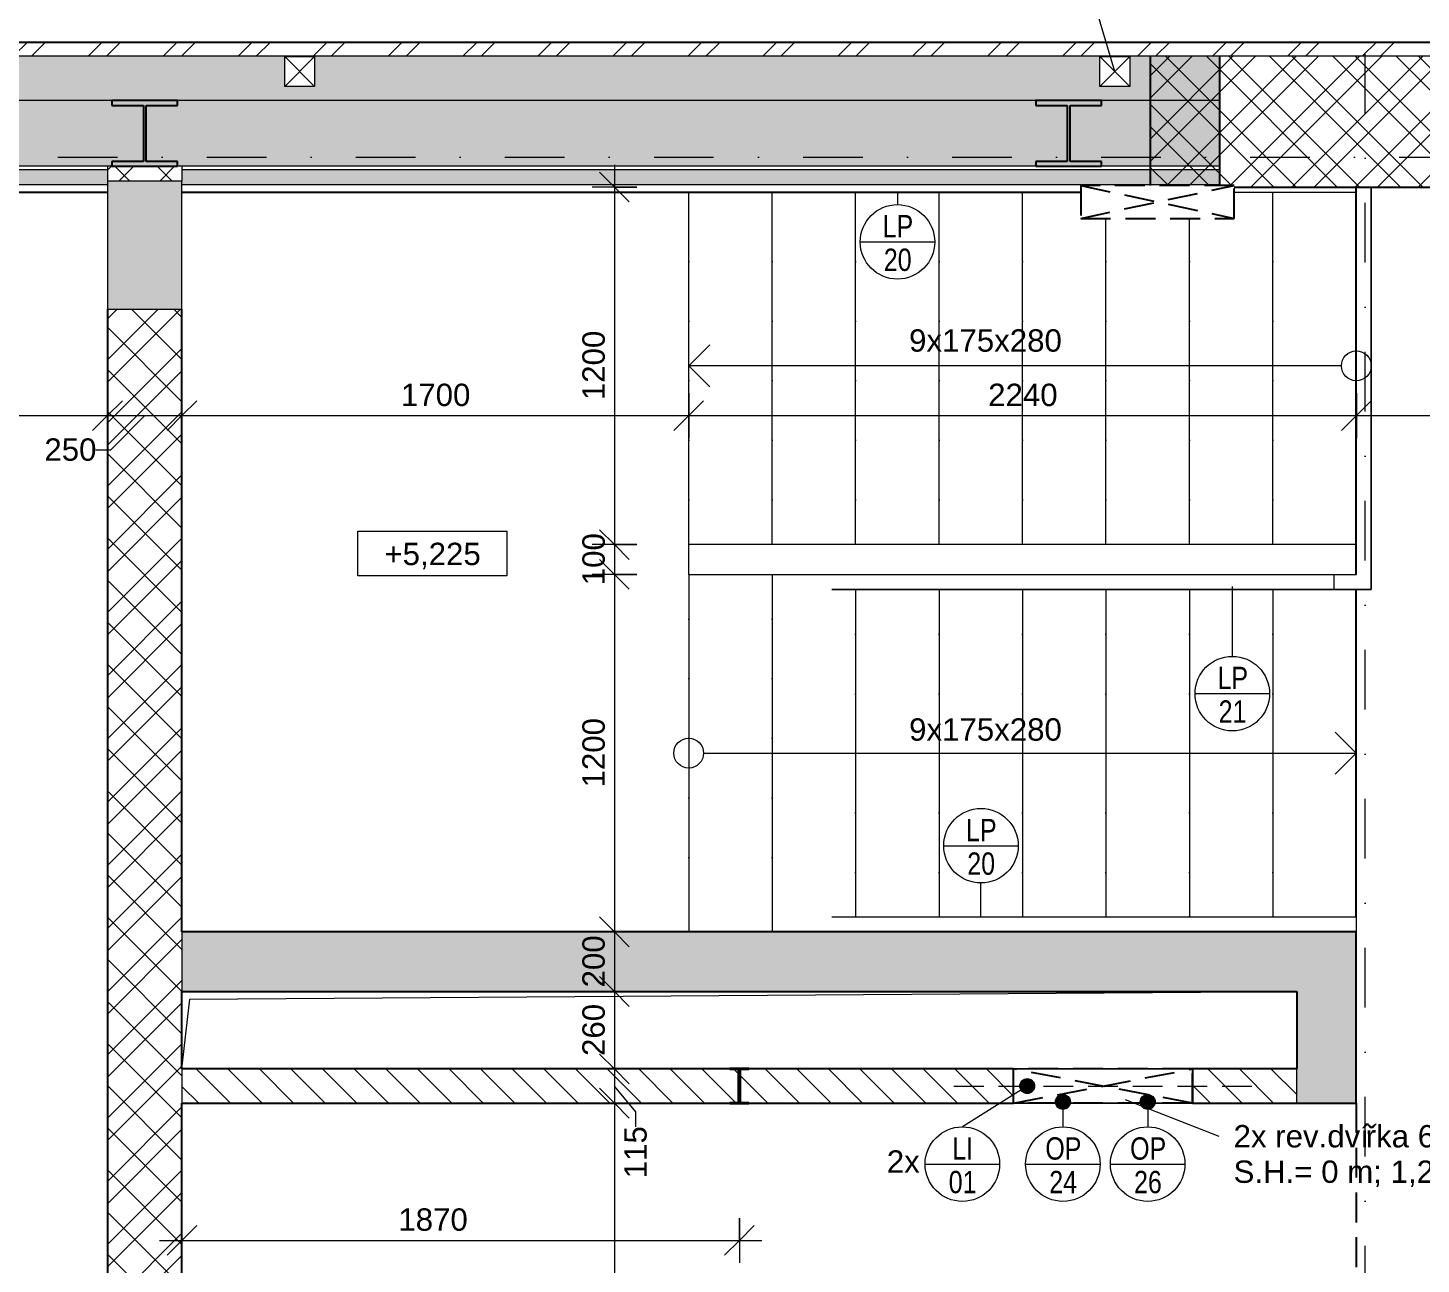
# Model space of a CAD drawing. Header units: millimetres. Extents: x -8380 to 43341, y -2985 to 58543.
# Drawn here: x 2684 to 7358, y 51887 to 56037 of the extents above; entities that cross this region are included whole.
import ezdxf

# ---------------------------------------------------------------- set-up
doc = ezdxf.new("R2010")
doc.units = ezdxf.units.MM
for name, pattern in [('HA_Dash_3mm-S1mm', [150, 100, -50]), ('HA_DashDot_10mm-S3mm', [500, 200, -150, 0, -150]), ('HA_DashDot_4mm-S1mm', [200, 100, -50, 0, -50])]:
    doc.linetypes.add(name, pattern=pattern)
for name, color, linetype, lineweight in [('A-____-____-DIMS', 9, 'Continuous', 5), ('A-____-____-DIMS-50', 9, 'Continuous', 5), ('A-AREA-____-OTLN', 9, 'Continuous', 5), ('A-DETL-____-HDLN', 9, 'HA_Dash_3mm-S1mm', 25), ('A-DETL-____-THIN', 9, 'Continuous', 9), ('A-DETL-GENF-OTLN', 9, 'Continuous', 9), ('A-FLOR-____-OTLN', 9, 'Continuous', 9), ('A-FLOR-HRAL-IDEN', 9, 'Continuous', 9), ('A-FLOR-HRAL-OTLN', 9, 'Continuous', 9), ('A-GENM-____-HDLN', 9, 'HA_Dash_3mm-S1mm', 9), ('A-GENM-____-IDEN', 9, 'Continuous', 9), ('A-GENM-____-MCUT', 9, 'HA_Dash_3mm-S1mm', 25), ('A-GENM-____-OTLN', 9, 'Continuous', 9), ('A-WALL-____-MCUT', 9, 'Continuous', 25), ('A-WALL-____-PATT', 9, 'Continuous', 25), ('G-____-____-DIMS', 9, 'Continuous', 5), ('G-____-____-TEXT', 9, 'Continuous', 5), ('I-WALL-____-MCUT', 9, 'Continuous', 25), ('I-WALL-____-OTLN', 9, 'Continuous', 9), ('M-HVAC-DUCT-OTLN', 9, 'Continuous', 9), ('S-BEAM-____-MCUT', 9, 'Continuous', 25), ('S-COLS-____-MCUT', 9, 'Continuous', 25), ('S-COLS-____-OTLN', 9, 'Continuous', 9), ('S-GRID-____-OTLN', 9, 'Continuous', 5), ('S-STRS-____-OTLN', 9, 'Continuous', 9)]:
    doc.layers.add(name, color=color, linetype=linetype, lineweight=lineweight)
doc.styles.add('Arial_1', font='arial.ttf', dxfattribs={"height": 75})
doc.styles.add('Arial_2', font='arial.ttf', dxfattribs={"width": 0.8, "height": 75})
doc.dimstyles.new('Inner_Dimensions', dxfattribs={"dimscale": 304.8, "dimtxt": 76.519455, "dimasz": 0.328084, "dimexe": 0.246063, "dimexo": 0.0625, "dimgap": 0.032808, "dimtad": 1, "dimdec": 0, "dimzin": 0, "dimdsep": 46, "dimtxsty": 'Arial_1', "dimblk1": 'OBLIQUE', "dimblk2": 'OBLIQUE', "dimsah": 1, "dimcen": 0.09, "dimdle": 0.246063, "dimazin": 0, "dimtfac": 1, "dimtdec": 4, "dimtix": 1, "dimtmove": 2, "dimatfit": 3, "dimfxl": 0.246063, "dimfxlon": 1, "dimtvp": 1, "dimtolj": 1, "dimtzin": 0, "dimlwd": 9, "dimlwe": 9, "dimarcsym": 2})
doc.dimstyles.new('Inner_Dimensions_1', dxfattribs={"dimscale": 304.8, "dimtxt": 76.519455, "dimasz": 0.328084, "dimexe": 0.246063, "dimexo": 0.0625, "dimgap": 0.032808, "dimtad": 1, "dimdec": 0, "dimzin": 0, "dimdsep": 46, "dimtxsty": 'Arial_1', "dimblk1": 'OBLIQUE', "dimblk2": 'OBLIQUE', "dimsah": 1, "dimcen": 0.09, "dimdle": 0.246063, "dimazin": 0, "dimtfac": 1, "dimtdec": 4, "dimtix": 1, "dimtmove": 0, "dimatfit": 3, "dimfxl": 0.246063, "dimfxlon": 1, "dimtvp": 1, "dimtolj": 1, "dimtzin": 0, "dimlwd": 9, "dimlwe": 9, "dimarcsym": 2})
doc.dimstyles.new('Inner_Dimensions_2', dxfattribs={"dimscale": 304.8, "dimtxt": 76.519455, "dimasz": 0.328084, "dimexe": 0.246063, "dimexo": 0.0625, "dimgap": 0.032808, "dimtad": 1, "dimdec": 0, "dimzin": 0, "dimdsep": 46, "dimtxsty": 'Arial_1', "dimblk1": 'OBLIQUE', "dimblk2": 'OBLIQUE', "dimsah": 1, "dimcen": 0.09, "dimdle": 0.246063, "dimazin": 0, "dimtfac": 1, "dimtdec": 4, "dimtix": 1, "dimtmove": 1, "dimatfit": 3, "dimfxl": 0.246063, "dimfxlon": 1, "dimtvp": 1, "dimtolj": 1, "dimtzin": 0, "dimlwd": 9, "dimlwe": 9, "dimarcsym": 2})
pattern_1 = [(0, (0, 0), (58.594, 33.829), [39.062, -78.125]), (120, (0, 0), (-58.593773, 33.829393), [39.063, -78.125]), (60, (0, 0), (0.000227, 67.658393), [0, -78.125, 39.063, 0])]

# ---------------------------------------------------------------- blocks, each defined once
blk = doc.blocks.new('BD Libus_IFC_ifc-1-DPS_3NP - B')
at = {"layer": 'S-BEAM-____-MCUT', "color": 7}
for p, q in [((3185.8, 55792.7), (2965.8, 55792.7)), ((2965.8, 55792.7), (2965.8, 55776.7)), ((2965.8, 55776.7), (3071.1, 55776.7)), ((3071.1, 55776.7), (3071.1, 55588.7)), ((3080.6, 55588.7), (3080.6, 55776.7)), ((3080.6, 55776.7), (3185.8, 55776.7)), ((3185.8, 55776.7), (3185.8, 55792.7)), ((6285.8, 55792.7), (6065.8, 55792.7)), ((6065.8, 55792.7), (6065.8, 55776.7)), ((6065.8, 55776.7), (6171.1, 55776.7)), ((6171.1, 55776.7), (6171.1, 55588.7)), ((6180.6, 55588.7), (6180.6, 55776.7)), ((6180.6, 55776.7), (6285.8, 55776.7)), ((6285.8, 55776.7), (6285.8, 55792.7)), ((3071.1, 55588.7), (2965.8, 55588.7)), ((2965.8, 55588.7), (2965.8, 55572.7)), ((3185.8, 55588.7), (3080.6, 55588.7)), ((3185.8, 55572.7), (3185.8, 55588.7)), ((6171.1, 55588.7), (6065.8, 55588.7)), ((6065.8, 55588.7), (6065.8, 55572.7)), ((6285.8, 55588.7), (6180.6, 55588.7)), ((6285.8, 55572.7), (6285.8, 55588.7)), ((2965.8, 55572.7), (3185.8, 55572.7)), ((6065.8, 55572.7), (6285.8, 55572.7))]:
    blk.add_line(p, q, dxfattribs=at)
blk = doc.blocks.new('Top Rail Type - Top Rail_Internal_-1408492-DPS_3NP - B')
at = {"layer": 'A-FLOR-HRAL-OTLN'}
for p, q in [((7141.1, 54277.3), (7141.1, 55502.7)), ((7191.1, 55502.7), (7191.1, 54277.3)), ((7141.1, 54202.3), (7141.1, 54277.3)), ((7191.1, 54277.3), (7191.1, 54152.3)), ((5380.7, 54202.3), (7066.1, 54202.3)), ((7066.1, 54152.3), (7066.1, 54202.3)), ((7066.1, 54202.3), (7141.1, 54202.3)), ((7066.1, 54152.3), (5380.7, 54152.3)), ((7191.1, 54152.3), (7066.1, 54152.3))]:
    blk.add_line(p, q, dxfattribs=at)
blk = doc.blocks.new('Top Rail Type - Top Rail_Internal_-V1-DPS_3NP - B')
at = {"layer": 'A-FLOR-HRAL-OTLN'}
for p, q in [((7141.1, 54202.3), (7141.1, 55502.7)), ((7191.1, 54152.3), (7191.1, 55502.7)), ((5380.7, 54202.3), (7066.1, 54202.3)), ((7066.1, 54202.3), (7141.1, 54202.3)), ((5380.7, 54152.3), (7066.1, 54152.3)), ((7066.1, 54152.3), (7191.1, 54152.3))]:
    blk.add_line(p, q, dxfattribs=at)
blk = doc.blocks.new('HA_GM_Shaft_Rectangle - Default-2031599-DPS_3NP - B')
at = {"layer": 'A-DETL-GENF-OTLN'}
for p, q in [((26, -26), (3740, 0)), ((0, -260), (26, -26))]:
    blk.add_line(p, q, dxfattribs=at)
at = {"layer": 'A-GENM-____-OTLN'}
for p, q in [((0, -260), (0, 0)), ((0, 0), (3740, 0)), ((3740, 0), (3740, -260)), ((3740, -260), (0, -260))]:
    blk.add_line(p, q, dxfattribs=at)
blk = doc.blocks.new('HA_sCO_I_Parallel - IPE 120-1876430-DPS_3NP - B')
at = {"layer": 'S-COLS-____-MCUT'}
for p, q in [((-32, 60), (32, 60)), ((-32, 55.6), (-32, 60)), ((-3.15, 55.6), (-32, 55.6)), ((-3.15, -55.6), (-3.15, 55.6)), ((3.15, 55.6), (3.15, -55.6)), ((32, 55.6), (3.15, 55.6)), ((32, 60), (32, 55.6)), ((-32, -55.6), (-3.15, -55.6)), ((-32, -60), (-32, -55.6)), ((32, -60), (-32, -60)), ((3.15, -55.6), (32, -55.6)), ((32, -55.6), (32, -60))]:
    blk.add_line(p, q, dxfattribs=at)
blk = doc.blocks.new('TB_Porotherm KP11_5_1000mm - TB_Porotherm KP11_5_1000mm-1925202-DPS_3NP - B')
at = {"layer": 'A-GENM-____-HDLN'}
for p, q in [((500, 57.5), (-500, 57.5)), ((-500, 0), (500, 0)), ((-500, -57.5), (500, -57.5))]:
    blk.add_line(p, q, dxfattribs=at)
blk = doc.blocks.new('HA_GM_Opening_Rectangle_WallBased - Default-2069058-DPS_3NP - B')
at = {"layer": 'A-GENM-____-MCUT'}
for p, q in [((425, 57.5), (-175, -57.5)), ((-175, 57.5), (425, -57.5)), ((-175, 57.5), (-175, -57.5)), ((-175, 57.5), (425, 57.5)), ((425, 57.5), (425, -57.5)), ((-175, -57.5), (425, -57.5))]:
    blk.add_line(p, q, dxfattribs=at)
blk = doc.blocks.new('Top Rail Type - Top Rail_Internal_-2075612-DPS_3NP - B')
at = {"layer": 'A-FLOR-HRAL-OTLN'}
for p, q in [((5380.7, 53053.1), (7140.7, 53053.1)), ((7140.7, 53053.1), (7140.7, 53003.1)), ((7140.7, 53003.1), (5380.7, 53003.1))]:
    blk.add_line(p, q, dxfattribs=at)
blk = doc.blocks.new('Top Rail Type - Top Rail_Internal_-V3-DPS_3NP - B')
at = {"layer": 'A-FLOR-HRAL-OTLN'}
for p, q in [((5380.7, 53053.1), (7140.7, 53053.1)), ((7140.7, 53053.1), (7140.7, 53003.1)), ((5380.7, 53003.1), (7140.7, 53003.1))]:
    blk.add_line(p, q, dxfattribs=at)
blk = doc.blocks.new('HA_GM_Opening_Circle_WallBased - Default-2130563-DPS_3NP - B')
at = {"layer": 'A-GENM-____-MCUT'}
for p, q in [((180, 472.7), (70, 472.7)), ((70, 472.7), (70, -41.7)), ((180, 472.7), (70, -41.7)), ((70, 472.7), (180, -41.7)), ((180, -41.7), (180, 472.7)), ((70, -41.7), (180, -41.7))]:
    blk.add_line(p, q, dxfattribs=at)
blk = doc.blocks.new('HA_SYMB_Staircase_Arrow - Default-1649209-DPS_3NP - B')
at = {"layer": 'A-DETL-GENF-OTLN'}
for p, q in [((2240, 0), (2169.3, 70.7)), ((2240, 0), (2169.3, -70.7)), ((50, 0), (2240, 0))]:
    blk.add_line(p, q, dxfattribs=at)
blk.add_circle((0, 0), 50, dxfattribs=at)
blk = doc.blocks.new('DIMBLOCK5-DPS_3NP - B')
at = {"layer": 'A-____-____-DIMS-50', "lineweight": 9}
for p, q in [((-1609.3, 54810.4), (-1609.3, 54660.4)), ((-1609.3, 54735.4), (-1609.3, 54810.4)), ((2950.7, 54810.4), (2950.7, 54660.4)), ((2950.7, 54735.4), (2950.7, 54810.4)), ((-1609.3, 54735.4), (-1559.3, 54785.4)), ((2950.7, 54735.4), (3000.7, 54785.4)), ((-1609.3, 54735.4), (-1659.3, 54685.4)), ((-1609.3, 54735.4), (2950.7, 54735.4)), ((2950.7, 54735.4), (2900.7, 54685.4))]:
    blk.add_line(p, q, dxfattribs=at)
at = {"layer": 'A-____-____-DIMS-50', "color": 0, "lineweight": 9, "insert": (555.3, 54842.7), "char_height": 75, "width": 276.883, "attachment_point": 1, "line_spacing_factor": 0.941778, "style": 'Arial_1'}
blk.add_mtext('4560', dxfattribs=at)
blk = doc.blocks.new('_Oblique')
at = {"color": 0, "linetype": 'ByBlock', "lineweight": -2}
blk.add_line((-0.5, -0.5), (0.5, 0.5), dxfattribs=at)
blk = doc.blocks.new('DIMBLOCK6-DPS_3NP - B')
at = {"layer": 'A-____-____-DIMS-50', "lineweight": 9}
for p, q in [((2950.7, 54810.4), (2950.7, 54660.4)), ((2950.7, 54735.4), (2950.7, 54810.4)), ((3200.7, 54810.4), (3200.7, 54660.4)), ((3200.7, 54735.4), (3200.7, 54810.4)), ((2950.7, 54735.4), (3000.7, 54785.4)), ((3200.7, 54735.4), (3250.7, 54785.4)), ((2950.7, 54735.4), (2900.7, 54685.4)), ((2950.7, 54735.4), (3200.7, 54735.4)), ((2962, 54620.6), (3075.7, 54735.4)), ((3200.7, 54735.4), (3150.7, 54685.4)), ((2912, 54620.6), (2962, 54620.6))]:
    blk.add_line(p, q, dxfattribs=at)
at = {"layer": 'A-____-____-DIMS-50', "color": 0, "lineweight": 9, "insert": (2739, 54659.1), "char_height": 75, "width": 207.662, "attachment_point": 1, "line_spacing_factor": 0.941778, "style": 'Arial_1'}
blk.add_mtext('250', dxfattribs=at)
blk = doc.blocks.new('DIMBLOCK7-DPS_3NP - B')
at = {"layer": 'A-____-____-DIMS-50', "lineweight": 9}
for p, q in [((3200.7, 54810.4), (3200.7, 54660.4)), ((3200.7, 54735.4), (3200.7, 54810.4)), ((4900.7, 54810.4), (4900.7, 54660.4)), ((4900.7, 54735.4), (4900.7, 54810.4)), ((3200.7, 54735.4), (3250.7, 54785.4)), ((4900.7, 54735.4), (4950.7, 54785.4)), ((3200.7, 54735.4), (3150.7, 54685.4)), ((3200.7, 54735.4), (4900.7, 54735.4)), ((4900.7, 54735.4), (4850.7, 54685.4))]:
    blk.add_line(p, q, dxfattribs=at)
at = {"layer": 'A-____-____-DIMS-50', "color": 0, "lineweight": 9, "insert": (3935.3, 54842.7), "char_height": 75, "width": 276.883, "attachment_point": 1, "line_spacing_factor": 0.941778, "style": 'Arial_1'}
blk.add_mtext('1700', dxfattribs=at)
blk = doc.blocks.new('DIMBLOCK8-DPS_3NP - B')
at = {"layer": 'A-____-____-DIMS-50', "lineweight": 9}
for p, q in [((4900.7, 54810.4), (4900.7, 54660.4)), ((4900.7, 54735.4), (4900.7, 54810.4)), ((7141.1, 54810.4), (7141.1, 54660.4)), ((7141.1, 54735.4), (7141.1, 54810.4)), ((4900.7, 54735.4), (4950.7, 54785.4)), ((7141.1, 54735.4), (7191.1, 54785.4)), ((4900.7, 54735.4), (4850.7, 54685.4)), ((4900.7, 54735.4), (7141.1, 54735.4)), ((7141.1, 54735.4), (7091.1, 54685.4))]:
    blk.add_line(p, q, dxfattribs=at)
at = {"layer": 'A-____-____-DIMS-50', "color": 0, "lineweight": 9, "insert": (5905.5, 54842.7), "char_height": 75, "width": 276.883, "attachment_point": 1, "line_spacing_factor": 0.941778, "style": 'Arial_1'}
blk.add_mtext('2240', dxfattribs=at)
blk = doc.blocks.new('DIMBLOCK9-DPS_3NP - B')
at = {"layer": 'A-____-____-DIMS-50', "lineweight": 9}
for p, q in [((7141.1, 54810.4), (7141.1, 54660.4)), ((7141.1, 54735.4), (7141.1, 54810.4)), ((8940.7, 54810.4), (8940.7, 54660.4)), ((8940.7, 54735.4), (8940.7, 54810.4)), ((7141.1, 54735.4), (7191.1, 54785.4)), ((8940.7, 54735.4), (8990.7, 54785.4)), ((7141.1, 54735.4), (7091.1, 54685.4)), ((7141.1, 54735.4), (8940.7, 54735.4)), ((8940.7, 54735.4), (8890.7, 54685.4))]:
    blk.add_line(p, q, dxfattribs=at)
at = {"layer": 'A-____-____-DIMS-50', "color": 0, "lineweight": 9, "insert": (7925.5, 54842.7), "char_height": 75, "width": 276.883, "attachment_point": 1, "line_spacing_factor": 0.941778, "style": 'Arial_1'}
blk.add_mtext('1800', dxfattribs=at)
blk = doc.blocks.new('DIMBLOCK110-DPS_3NP - B')
at = {"layer": 'A-____-____-DIMS-50', "lineweight": 9}
for p, q in [((4651.4, 55502.7), (4601.4, 55552.7)), ((4651.4, 55577.7), (4651.4, 54302.7)), ((4726.4, 55502.7), (4576.4, 55502.7)), ((4651.4, 55502.7), (4701.4, 55452.7)), ((4651.4, 55502.7), (4726.4, 55502.7)), ((4651.4, 54302.7), (4601.4, 54352.7)), ((4726.4, 54302.7), (4576.4, 54302.7)), ((4651.4, 54302.7), (4701.4, 54252.7)), ((4651.4, 54302.7), (4726.4, 54302.7))]:
    blk.add_line(p, q, dxfattribs=at)
at = {"layer": 'A-____-____-DIMS-50', "color": 0, "lineweight": 9, "insert": (4544, 54787.4), "char_height": 75, "width": 276.883, "attachment_point": 1, "rotation": 90, "line_spacing_factor": 0.941778, "style": 'Arial_1'}
blk.add_mtext('1200', dxfattribs=at)
blk = doc.blocks.new('DIMBLOCK111-DPS_3NP - B')
at = {"layer": 'A-____-____-DIMS-50', "lineweight": 9}
for p, q in [((4651.4, 54302.7), (4601.4, 54352.7)), ((4726.4, 54302.7), (4576.4, 54302.7)), ((4651.4, 54302.7), (4651.4, 54202.7)), ((4651.4, 54302.7), (4701.4, 54252.7)), ((4651.4, 54302.7), (4726.4, 54302.7)), ((4651.4, 54202.7), (4601.4, 54252.7)), ((4726.4, 54202.7), (4576.4, 54202.7)), ((4651.4, 54202.7), (4701.4, 54152.7)), ((4651.4, 54202.7), (4726.4, 54202.7))]:
    blk.add_line(p, q, dxfattribs=at)
at = {"layer": 'A-____-____-DIMS-50', "color": 0, "lineweight": 9, "insert": (4544, 54166.2), "char_height": 75, "width": 207.662, "attachment_point": 1, "rotation": 90, "line_spacing_factor": 0.941778, "style": 'Arial_1'}
blk.add_mtext('100', dxfattribs=at)
blk = doc.blocks.new('DIMBLOCK112-DPS_3NP - B')
at = {"layer": 'A-____-____-DIMS-50', "lineweight": 9}
for p, q in [((4651.4, 54202.7), (4601.4, 54252.7)), ((4726.4, 54202.7), (4576.4, 54202.7)), ((4651.4, 54202.7), (4651.4, 53002.7)), ((4651.4, 54202.7), (4701.4, 54152.7)), ((4651.4, 54202.7), (4726.4, 54202.7)), ((4651.4, 53002.7), (4601.4, 53052.7)), ((4726.4, 53002.7), (4576.4, 53002.7)), ((4651.4, 53002.7), (4701.4, 52952.7)), ((4651.4, 53002.7), (4726.4, 53002.7))]:
    blk.add_line(p, q, dxfattribs=at)
at = {"layer": 'A-____-____-DIMS-50', "color": 0, "lineweight": 9, "insert": (4544, 53487.4), "char_height": 75, "width": 276.883, "attachment_point": 1, "rotation": 90, "line_spacing_factor": 0.941778, "style": 'Arial_1'}
blk.add_mtext('1200', dxfattribs=at)
blk = doc.blocks.new('DIMBLOCK113-DPS_3NP - B')
at = {"layer": 'A-____-____-DIMS-50', "lineweight": 9}
for p, q in [((4651.4, 53002.7), (4601.4, 53052.7)), ((4726.4, 53002.7), (4576.4, 53002.7)), ((4651.4, 53002.7), (4651.4, 52802.7)), ((4651.4, 53002.7), (4701.4, 52952.7)), ((4651.4, 53002.7), (4726.4, 53002.7)), ((4651.4, 52802.7), (4601.4, 52852.7)), ((4726.4, 52802.7), (4576.4, 52802.7)), ((4651.4, 52802.7), (4701.4, 52752.7)), ((4651.4, 52802.7), (4726.4, 52802.7))]:
    blk.add_line(p, q, dxfattribs=at)
at = {"layer": 'A-____-____-DIMS-50', "color": 0, "lineweight": 9, "insert": (4544, 52816.2), "char_height": 75, "width": 207.662, "attachment_point": 1, "rotation": 90, "line_spacing_factor": 0.941778, "style": 'Arial_1'}
blk.add_mtext('200', dxfattribs=at)
blk = doc.blocks.new('DIMBLOCK114-DPS_3NP - B')
at = {"layer": 'A-____-____-DIMS-50', "lineweight": 9}
for p, q in [((4651.4, 52802.7), (4601.4, 52852.7)), ((4726.4, 52802.7), (4576.4, 52802.7)), ((4651.4, 52802.7), (4651.4, 52542.7)), ((4651.4, 52802.7), (4701.4, 52752.7)), ((4651.4, 52802.7), (4726.4, 52802.7)), ((4651.4, 52542.7), (4601.4, 52592.7)), ((4726.4, 52542.7), (4576.4, 52542.7)), ((4651.4, 52542.7), (4701.4, 52492.7)), ((4651.4, 52542.7), (4726.4, 52542.7))]:
    blk.add_line(p, q, dxfattribs=at)
at = {"layer": 'A-____-____-DIMS-50', "color": 0, "lineweight": 9, "insert": (4544, 52586.2), "char_height": 75, "width": 207.662, "attachment_point": 1, "rotation": 90, "line_spacing_factor": 0.941778, "style": 'Arial_1'}
blk.add_mtext('260', dxfattribs=at)
blk = doc.blocks.new('DIMBLOCK115-DPS_3NP - B')
at = {"layer": 'A-____-____-DIMS-50', "lineweight": 9}
for p, q in [((4651.4, 52542.7), (4601.4, 52592.7)), ((4726.4, 52542.7), (4576.4, 52542.7)), ((4651.4, 52542.7), (4651.4, 52427.7)), ((4651.4, 52542.7), (4701.4, 52492.7)), ((4651.4, 52542.7), (4726.4, 52542.7)), ((4651.4, 52427.7), (4601.4, 52477.7)), ((4723.2, 52398.8), (4651.4, 52485.2)), ((4726.4, 52427.7), (4576.4, 52427.7)), ((4651.4, 52427.7), (4701.4, 52377.7)), ((4651.4, 52427.7), (4726.4, 52427.7)), ((4723.2, 52348.8), (4723.2, 52398.8))]:
    blk.add_line(p, q, dxfattribs=at)
at = {"layer": 'A-____-____-DIMS-50', "color": 0, "lineweight": 9, "insert": (4684.7, 52175.7), "char_height": 75, "width": 207.662, "attachment_point": 1, "rotation": 90, "line_spacing_factor": 0.941778, "style": 'Arial_1'}
blk.add_mtext('115', dxfattribs=at)
blk = doc.blocks.new('DIMBLOCK116-DPS_3NP - B')
at = {"layer": 'A-____-____-DIMS-50', "lineweight": 9}
for p, q in [((4651.4, 52427.7), (4601.4, 52477.7)), ((4726.4, 52427.7), (4576.4, 52427.7)), ((4651.4, 52427.7), (4651.4, 50927.7)), ((4651.4, 52427.7), (4701.4, 52377.7)), ((4651.4, 52427.7), (4726.4, 52427.7)), ((4651.4, 50927.7), (4601.4, 50977.7)), ((4726.4, 50927.7), (4576.4, 50927.7)), ((4651.4, 50927.7), (4701.4, 50877.7)), ((4651.4, 50927.7), (4726.4, 50927.7))]:
    blk.add_line(p, q, dxfattribs=at)
at = {"layer": 'A-____-____-DIMS-50', "color": 0, "lineweight": 9, "insert": (4544, 51481.5), "char_height": 75, "width": 276.883, "attachment_point": 1, "rotation": 90, "line_spacing_factor": 0.941778, "style": 'Arial_1'}
blk.add_mtext('1500', dxfattribs=at)
blk = doc.blocks.new('Spot Elevations - Generic-448778-DPS_3NP - B')
at = {"layer": 'G-____-____-DIMS', "lineweight": 9}
for p, q in [((-5, 0), (-5, 3)), ((-5, 3), (5, 3)), ((5, 3), (5, 0)), ((5, 0), (-5, 0))]:
    blk.add_line(p, q, dxfattribs=at)
blk = doc.blocks.new('DIMBLOCK181-DPS_3NP - B')
at = {"layer": 'A-____-____-DIMS-50', "lineweight": 9}
for p, q in [((3200.7, 52042.2), (3200.7, 51892.2)), ((3200.7, 51967.2), (3200.7, 52042.2)), ((5070.7, 52042.2), (5070.7, 51892.2)), ((5070.7, 51967.2), (5070.7, 52042.2)), ((3200.7, 51967.2), (3250.7, 52017.2)), ((5070.7, 51967.2), (5120.7, 52017.2)), ((3125.7, 51967.2), (5145.7, 51967.2)), ((3200.7, 51967.2), (3150.7, 51917.2)), ((5070.7, 51967.2), (5020.7, 51917.2))]:
    blk.add_line(p, q, dxfattribs=at)
at = {"layer": 'A-____-____-DIMS-50', "color": 0, "lineweight": 9, "insert": (3926.6, 52074.6), "char_height": 75, "width": 276.883, "attachment_point": 1, "line_spacing_factor": 0.941778, "style": 'Arial_1'}
blk.add_mtext('1870', dxfattribs=at)
blk = doc.blocks.new('HA_TAG_GM_Products - Generic-588599-DPS_3NP - B')
at = {"layer": 'A-GENM-____-IDEN'}
blk.add_line((-2.5, 0), (2.5, 0), dxfattribs=at)
blk.add_circle((0, 0), 2.5, dxfattribs=at)
blk = doc.blocks.new('HA_TAG_GM_Railings - Generic-2075290-DPS_3NP - B')
at = {"layer": 'A-FLOR-HRAL-IDEN'}
blk.add_line((-2.5, 0), (2.5, 0), dxfattribs=at)
blk.add_circle((0, 0), 2.5, dxfattribs=at)

msp = doc.modelspace()

# ---------------------------------------------------------------- hatches: boundary and pattern name
at = {"layer": 'A-DETL-GENF-OTLN'}
msp.add_hatch(color=254, dxfattribs=at).paths.add_polyline_path([(3200.7, 55092.7), (3200.7, 55522.8), (2950.7, 55522.8), (2950.7, 55092.7)])
at = {"layer": 'A-GENM-____-IDEN'}
h = msp.add_hatch(color=256, dxfattribs=at)
edge = h.paths.add_edge_path()
edge.add_arc((6036.5, 52485.2), 25, 0, 360)
h = msp.add_hatch(color=256, dxfattribs=at)
edge = h.paths.add_edge_path()
edge.add_arc((6156.3, 52432.1), 25, 0, 360)
h = msp.add_hatch(color=256, dxfattribs=at)
edge = h.paths.add_edge_path()
edge.add_arc((6440.8, 52432.1), 25, 0, 360)
at = {"layer": 'A-WALL-____-PATT', "lineweight": 5}
h = msp.add_hatch(dxfattribs=at)
h.set_pattern_fill('FP_7', color=256, style=0, pattern_type=2)
h.set_pattern_definition([(45, (0, 0), (-125.7236, 125.7236), []), (45, (0, 190.5), (-125.7236, 125.7236), [])])
h.paths.add_polyline_path([(6683.2, 55942.7), (7495.7, 55942.7), (7495.7, 55987.7), (245.7, 55987.7), (245.7, 55942.7), (6662.3, 55942.7)])
h.paths.add_polyline_path([(11195.3, 55942.7), (11325.7, 55942.7), (11325.7, 55955.2), (14095.7, 55955.2), (14095.7, 55987.7), (8495.7, 55987.7), (8495.7, 55942.7), (10628.7, 55942.7)])
h.paths.add_polyline_path([(-754.3, 55942.7), (-754.3, 55987.7), (-6819.3, 55987.7), (-6819.3, 55942.7), (-987.2, 55942.7)])
h.paths.add_polyline_path([(21160.7, 55955.2), (21160.7, 55987.7), (15095.7, 55987.7), (15095.7, 55955.2), (20828.1, 55955.2)])
h = msp.add_hatch(dxfattribs=at)
h.set_pattern_fill('FP_1', color=256, style=0, pattern_type=2)
h.set_pattern_definition(pattern_1)
h.paths.add_polyline_path([(287.7, 55792.7), (1474.7, 55792.7), (1474.7, 55859.8), (2516.7, 55859.8), (2516.7, 55792.7), (6683.2, 55792.7), (6683.2, 55942.7), (215.6, 55942.7), (215.6, 55792.7)])
h.paths.add_polyline_path([(-724.3, 55792.7), (-724.3, 55942.7), (-6819.3, 55942.7), (-6819.3, 55792.7), (-3400.3, 55792.7), (-3400.3, 55859.8), (-2358.3, 55859.8), (-2358.3, 55792.7), (-987.2, 55792.7)])
h.paths.add_polyline_path([(6280.7, 55840.5), (6280.7, 55940.5), (6380.7, 55940.5), (6380.7, 55840.5)])
h.paths.add_polyline_path([(3545.7, 55840.5), (3545.7, 55940.5), (3645.7, 55940.5), (3645.7, 55840.5)])
h.paths.add_polyline_path([(-1499.3, 55840.5), (-1599.3, 55840.5), (-1599.3, 55940.5), (-1499.3, 55940.5), (-1499.3, 55924.3)])
h = msp.add_hatch(dxfattribs=at)
h.set_pattern_fill('FP_2', color=256, style=0, pattern_type=2)
h.set_pattern_definition([(45, (0, 0), (-106.066, 106.066), []), (45, (75, 0), (-106.066, 106.066), []), (315, (0, 0), (106.066, 106.066), []), (315, (75, 0), (106.066, 106.066), [])])
h.paths.add_polyline_path([(11075.7, 55502.7), (11325.7, 55502.7), (11325.7, 55942.7), (8495.7, 55942.7), (8495.7, 55502.7), (10628.7, 55502.7)])
h.paths.add_polyline_path([(7228.9, 55502.7), (7495.7, 55502.7), (7495.7, 55942.7), (6449.1, 55942.7), (6449.1, 55507.7), (6730.7, 55507.7), (6730.7, 55502.7)])
h = msp.add_hatch(dxfattribs=at)
h.set_pattern_fill('FP_1', color=256, style=0, pattern_type=2)
h.set_pattern_definition(pattern_1)
h.paths.add_polyline_path([(287.7, 55572.7), (1474.7, 55572.7), (1474.7, 55792.7), (215.6, 55792.7), (215.6, 55739), (216.7, 55738.6), (216.7, 55689.1), (266.7, 55689.1), (266.7, 55572.7)])
h.paths.add_polyline_path([(6683.2, 55572.7), (6683.2, 55792.7), (2516.7, 55792.7), (2516.7, 55572.7), (6662.3, 55572.7)])
h.paths.add_polyline_path([(-3537.1, 55572.7), (-3400.3, 55572.7), (-3400.3, 55792.7), (-6819.3, 55792.7), (-6819.3, 55572.7), (-4103.7, 55572.7)])
h.paths.add_polyline_path([(-845.6, 55572.7), (-775.3, 55572.7), (-775.3, 55689.1), (-725.3, 55689.1), (-725.3, 55739), (-724.3, 55739), (-724.3, 55792.7), (-2358.3, 55792.7), (-2358.3, 55572.7), (-987.2, 55572.7)])
h = msp.add_hatch(dxfattribs=at)
h.set_pattern_fill('FP_1', color=256, style=0, pattern_type=2)
h.set_pattern_definition(pattern_1)
h.paths.add_polyline_path([(6662.3, 55510.2), (6683.2, 55510.2), (6683.2, 55560.2), (3200.7, 55560.2), (3200.7, 55510.2), (6095.7, 55510.2)])
h.paths.add_polyline_path([(-6379.3, 55510.2), (-3400.3, 55510.2), (-3400.3, 55560.2), (-6379.3, 55560.2)])
h.paths.add_polyline_path([(2950.7, 55510.2), (2950.7, 55560.2), (2516.7, 55560.2), (2516.7, 55510.2), (2695.9, 55510.2)])
h.paths.add_polyline_path([(-2358.3, 55510.2), (-1724.3, 55510.2), (-1724.3, 55560.2), (-2358.3, 55560.2), (-2358.3, 55553.4)])
h.paths.add_polyline_path([(-1609.3, 55510.2), (-775.3, 55510.2), (-775.3, 55560.2), (-1609.3, 55560.2)])
h.paths.add_polyline_path([(266.7, 55510.2), (1474.7, 55510.2), (1474.7, 55560.2), (266.7, 55560.2), (266.7, 55511.6)])
h = msp.add_hatch(dxfattribs=at)
h.set_pattern_fill('FP_5', color=256, style=0, pattern_type=2)
h.set_pattern_definition([(45, (0, 0), (-106.066, 106.066), []), (45, (75, 0), (-106.066, 106.066), []), (315, (0, 0), (70.71068, 70.71068), [])])
h.paths.add_polyline_path([(3200.7, 50927.7), (3200.7, 55092.7), (2950.7, 55092.7), (2950.7, 50927.7)])
h.paths.add_polyline_path([(2950.7, 55522.8), (3200.7, 55522.8), (3200.7, 55572.7), (2950.7, 55572.7), (2950.7, 55560.2)])
at = {"layer": 'A-WALL-____-PATT', "lineweight": 9}
for points in [[(6095.7, 52802.7), (6940.7, 52802.7), (6940.7, 53002.7), (3200.7, 53002.7), (3200.7, 52802.7), (3829.1, 52802.7)], [(7140.7, 52427.7), (7140.7, 53002.7), (6940.7, 53002.7), (6940.7, 52427.7)]]:
    msp.add_hatch(color=256, dxfattribs=at).paths.add_polyline_path(points)
at = {"layer": 'A-WALL-____-PATT', "lineweight": 5}
h = msp.add_hatch(dxfattribs=at)
h.set_pattern_fill('FP_6', color=256, style=0, pattern_type=2)
h.set_pattern_definition([(135, (0, 0), (-53.03301, -53.03301), [])])
h.paths.add_polyline_path([(6590.7, 52427.7), (6940.7, 52427.7), (6940.7, 52542.7), (6590.7, 52542.7)])
h.paths.add_polyline_path([(3829.1, 52427.7), (5038.7, 52427.7), (5038.7, 52429.6), (5067.5, 52429.6), (5067.5, 52540.8), (5038.7, 52540.8), (5038.7, 52542.7), (3200.7, 52542.7), (3200.7, 52427.7)])
h.paths.add_polyline_path([(5102.7, 52427.7), (5990.7, 52427.7), (5990.7, 52542.7), (5102.7, 52542.7), (5102.7, 52540.8), (5073.8, 52540.8), (5073.8, 52429.6), (5102.7, 52429.6)])

# ---------------------------------------------------------------- linework, layer by layer
at = {"layer": 'A-AREA-____-OTLN', "lineweight": 25}
for p, q in [((7140.7, 54202.3), (7140.7, 55502.7)), ((7140.7, 53053.1), (7140.7, 54152.3))]:
    msp.add_line(p, q, dxfattribs=at)
at = {"layer": 'A-DETL-____-HDLN'}
msp.add_line((7140.7, 52427.7), (7140.7, 50927.7), dxfattribs=at)
at = {"layer": 'A-DETL-____-THIN'}
for p, q in [((3200.7, 55522.8), (2950.7, 55522.8)), ((2950.7, 55522.8), (2950.7, 55092.7)), ((3200.7, 55092.7), (3200.7, 55522.8)), ((2950.7, 55092.7), (3200.7, 55092.7))]:
    msp.add_line(p, q, dxfattribs=at)
at = {"layer": 'A-FLOR-____-OTLN'}
for p, q in [((6730.7, 55485.2), (7140.7, 55485.2)), ((7140.7, 55485.2), (7140.7, 54202.3)), ((7140.7, 54152.3), (7140.7, 53053.1))]:
    msp.add_line(p, q, dxfattribs=at)
at = {"layer": 'A-FLOR-HRAL-IDEN'}
for p, q in [((5601.3, 55485.2), (5601.3, 55443.7)), ((6724.7, 54162.4), (6724.7, 53927.4)), ((5881.3, 53051.7), (5881.3, 53166.9))]:
    msp.add_line(p, q, dxfattribs=at)
at = {"layer": 'A-GENM-____-IDEN'}
for p, q in [((6036.5, 52485.2), (5819, 52348.1)), ((6156.3, 52432.1), (6156.3, 52348.1)), ((6440.8, 52432.1), (6440.8, 52348.1))]:
    msp.add_line(p, q, dxfattribs=at)
for centre in [(6036.5, 52485.2), (6156.3, 52432.1), (6440.8, 52432.1)]:
    msp.add_circle(centre, 25, dxfattribs=at)
at = {"layer": 'A-WALL-____-MCUT'}
for p, q in [((7495.7, 55987.7), (245.7, 55987.7)), ((6449.1, 55942.7), (6449.1, 55507.7)), ((6683.2, 55507.7), (6683.2, 55942.7)), ((6730.7, 55502.7), (7495.7, 55502.7)), ((2516.7, 55485.2), (2950.7, 55485.2)), ((3200.7, 55485.2), (6216.4, 55485.2))]:
    msp.add_line(p, q, dxfattribs=at)
at = {"layer": 'A-WALL-____-MCUT', "lineweight": 9}
for p, q in [((215.6, 55942.7), (7495.7, 55942.7)), ((6683.2, 55792.7), (2516.7, 55792.7)), ((6683.2, 55572.7), (2516.7, 55572.7)), ((2950.7, 55560.2), (2516.7, 55560.2)), ((2950.7, 55572.7), (2950.7, 55522.8)), ((3200.7, 55572.7), (3200.7, 55522.8)), ((6683.2, 55560.2), (3200.7, 55560.2)), ((2950.7, 55510.2), (2516.7, 55510.2)), ((6683.2, 55510.2), (3200.7, 55510.2)), ((3200.7, 53002.7), (3200.7, 52802.7)), ((3200.7, 52542.7), (3200.7, 52427.7)), ((6940.7, 52427.7), (6940.7, 52542.7))]:
    msp.add_line(p, q, dxfattribs=at)
at = {"layer": 'G-____-____-TEXT', "color": 250, "lineweight": 9}
for p, q in [((6330.3, 55890.6), (6249.7, 56161.6)), ((6365.3, 52440.3), (6678.9, 52316.8))]:
    msp.add_line(p, q, dxfattribs=at)
at = {"layer": 'I-WALL-____-MCUT'}
for p, q in [((2950.7, 55092.7), (2950.7, 50927.7)), ((3200.7, 53002.7), (3200.7, 55092.7)), ((7140.7, 53002.7), (3200.7, 53002.7)), ((7140.7, 52427.7), (7140.7, 53002.7)), ((3200.7, 52542.7), (3200.7, 52802.7)), ((3200.7, 52802.7), (6940.7, 52802.7)), ((6940.7, 52802.7), (6940.7, 52542.7)), ((5038.7, 52542.7), (3200.7, 52542.7)), ((5990.7, 52542.7), (5102.7, 52542.7)), ((5990.7, 52427.7), (5990.7, 52542.7)), ((6940.7, 52542.7), (6590.7, 52542.7)), ((6590.7, 52542.7), (6590.7, 52427.7)), ((3200.7, 50927.7), (3200.7, 52427.7)), ((3200.7, 52427.7), (5038.7, 52427.7)), ((5102.7, 52427.7), (5990.7, 52427.7)), ((6590.7, 52427.7), (7140.7, 52427.7))]:
    msp.add_line(p, q, dxfattribs=at)
at = {"layer": 'I-WALL-____-OTLN'}
for p, q in [((5990.7, 52542.7), (6590.7, 52542.7)), ((6590.7, 52427.7), (5990.7, 52427.7))]:
    msp.add_line(p, q, dxfattribs=at)
at = {"layer": 'M-HVAC-DUCT-OTLN', "lineweight": 5}
for p, q in [((3645.7, 55840.5), (3545.7, 55940.5)), ((3645.7, 55940.5), (3545.7, 55840.5)), ((3545.7, 55940.5), (3645.7, 55940.5)), ((3545.7, 55840.5), (3545.7, 55940.5)), ((3645.7, 55940.5), (3645.7, 55840.5)), ((6380.7, 55840.5), (6280.7, 55940.5)), ((6380.7, 55940.5), (6280.7, 55840.5)), ((6280.7, 55940.5), (6380.7, 55940.5)), ((6280.7, 55840.5), (6280.7, 55940.5)), ((6380.7, 55940.5), (6380.7, 55840.5)), ((3645.7, 55840.5), (3545.7, 55840.5)), ((6380.7, 55840.5), (6280.7, 55840.5))]:
    msp.add_line(p, q, dxfattribs=at)
at = {"layer": 'S-GRID-____-OTLN', "linetype": 'HA_DashDot_10mm-S3mm', "lineweight": 9}
for p, q in [((7170.7, 37745.7), (7170.7, 56942.9)), ((-6717.8, 55602.7), (21438.5, 55602.7))]:
    msp.add_line(p, q, dxfattribs=at)
at = {"layer": 'S-STRS-____-OTLN'}
for p, q in [((4900.7, 54302.7), (4900.7, 55485.2)), ((5180.7, 54302.7), (5180.7, 55485.2)), ((5460.7, 54302.7), (5460.7, 55485.2)), ((5740.7, 54302.7), (5740.7, 55485.2)), ((6020.7, 54302.7), (6020.7, 55485.2)), ((6860.7, 54302.7), (6860.7, 55485.2)), ((6300.7, 54302.7), (6300.7, 55397.7)), ((6580.7, 54302.7), (6580.7, 55397.7)), ((4900.7, 54202.7), (4900.7, 54302.7)), ((5180.7, 54302.7), (4900.7, 54302.7)), ((5460.7, 54302.7), (5180.7, 54302.7)), ((5740.7, 54302.7), (5460.7, 54302.7)), ((6020.7, 54302.7), (5740.7, 54302.7)), ((6300.7, 54302.7), (6020.7, 54302.7)), ((6580.7, 54302.7), (6300.7, 54302.7)), ((6860.7, 54302.7), (6580.7, 54302.7)), ((7140.7, 54302.7), (6860.7, 54302.7)), ((4900.7, 54202.7), (4900.7, 53002.7)), ((4900.7, 54202.7), (5180.7, 54202.7)), ((5180.7, 54202.7), (5460.7, 54202.7)), ((5180.7, 54202.7), (5180.7, 53002.7)), ((5460.7, 54202.7), (5740.7, 54202.7)), ((5740.7, 54202.7), (6020.7, 54202.7)), ((6020.7, 54202.7), (6300.7, 54202.7)), ((6300.7, 54202.7), (6580.7, 54202.7)), ((6580.7, 54202.7), (6860.7, 54202.7)), ((6860.7, 54202.7), (7140.7, 54202.7)), ((5460.7, 54152.3), (5460.7, 53053.1)), ((5740.7, 54152.3), (5740.7, 53053.1)), ((6020.7, 54152.3), (6020.7, 53053.1)), ((6300.7, 54152.3), (6300.7, 53053.1)), ((6580.7, 54152.3), (6580.7, 53053.1)), ((6860.7, 54152.3), (6860.7, 53053.1)), ((7140.7, 54152.3), (7140.7, 53053.1))]:
    msp.add_line(p, q, dxfattribs=at)
at = {"layer": 'S-STRS-____-OTLN', "linetype": 'HA_DashDot_4mm-S1mm'}
for p, q in [((4900.7, 54302.7), (4900.7, 55485.2)), ((5180.7, 54302.7), (5180.7, 55485.2)), ((5460.7, 54302.7), (5460.7, 55485.2)), ((5740.7, 54302.7), (5740.7, 55485.2)), ((6020.7, 54302.7), (6020.7, 55485.2)), ((6860.7, 54302.7), (6860.7, 55485.2)), ((6300.7, 54302.7), (6300.7, 55397.7)), ((6580.7, 54302.7), (6580.7, 55397.7)), ((4900.7, 54202.7), (4900.7, 53002.7)), ((5180.7, 54202.7), (5180.7, 53002.7)), ((5460.7, 54152.3), (5460.7, 53053.1)), ((5740.7, 54152.3), (5740.7, 53053.1)), ((6020.7, 54152.3), (6020.7, 53053.1)), ((6300.7, 54152.3), (6300.7, 53053.1)), ((6580.7, 54152.3), (6580.7, 53053.1)), ((6860.7, 54152.3), (6860.7, 53053.1))]:
    msp.add_line(p, q, dxfattribs=at)

# ---------------------------------------------------------------- block references
at = {"lineweight": 5}
msp.add_blockref('BD Libus_IFC_ifc-1-DPS_3NP - B', (0, 0), dxfattribs=at)
at = {"layer": 'A-DETL-GENF-OTLN', "rotation": 180}
msp.add_blockref('HA_SYMB_Staircase_Arrow - Default-1649209-DPS_3NP - B', (7140.7, 54902.7), dxfattribs=at)
at = {"layer": 'A-DETL-GENF-OTLN'}
msp.add_blockref('HA_SYMB_Staircase_Arrow - Default-1649209-DPS_3NP - B', (4900.7, 53602.7), dxfattribs=at)
at = {"layer": 'A-FLOR-HRAL-IDEN', "xscale": 49.99999999999998, "yscale": 49.99999999999998, "zscale": 49.99999999999998}
for p in [(5601.3, 55318.7), (6724.7, 53802.4), (5881.3, 53291.9)]:
    msp.add_blockref('HA_TAG_GM_Railings - Generic-2075290-DPS_3NP - B', p, dxfattribs=at)
at = {"layer": 'A-FLOR-HRAL-OTLN'}
for name in ['Top Rail Type - Top Rail_Internal_-1408492-DPS_3NP - B', 'Top Rail Type - Top Rail_Internal_-V1-DPS_3NP - B', 'Top Rail Type - Top Rail_Internal_-2075612-DPS_3NP - B', 'Top Rail Type - Top Rail_Internal_-V3-DPS_3NP - B']:
    msp.add_blockref(name, (0, 0), dxfattribs=at)
at = {"layer": 'A-GENM-____-IDEN', "xscale": 49.99999999999998, "yscale": 49.99999999999998, "zscale": 49.99999999999998}
for p in [(5819, 52223.1), (6156.3, 52223.1), (6440.8, 52223.1)]:
    msp.add_blockref('HA_TAG_GM_Products - Generic-588599-DPS_3NP - B', p, dxfattribs=at)
at = {"layer": 'A-GENM-____-OTLN', "linetype": 'HA_Dash_3mm-S1mm', "lineweight": 25, "rotation": 89.99999999999991}
msp.add_blockref('HA_GM_Opening_Circle_WallBased - Default-2130563-DPS_3NP - B', (6689.1, 55327.7), dxfattribs=at)
at = {"layer": 'A-GENM-____-OTLN', "lineweight": 5}
msp.add_blockref('HA_GM_Shaft_Rectangle - Default-2031599-DPS_3NP - B', (3200.7, 52802.7), dxfattribs=at)
at = {"layer": 'A-GENM-____-OTLN'}
msp.add_blockref('TB_Porotherm KP11_5_1000mm - TB_Porotherm KP11_5_1000mm-1925202-DPS_3NP - B', (6290.7, 52485.2), dxfattribs=at)
at = {"layer": 'A-GENM-____-OTLN', "rotation": 180}
msp.add_blockref('HA_GM_Opening_Rectangle_WallBased - Default-2069058-DPS_3NP - B', (6415.7, 52485.2), dxfattribs=at)
at = {"layer": 'G-____-____-DIMS', "lineweight": 9, "xscale": 49.99999999999998, "yscale": 49.99999999999998, "zscale": 49.99999999999998}
msp.add_blockref('Spot Elevations - Generic-448778-DPS_3NP - B', (4040.9, 54197.9), dxfattribs=at)
at = {"layer": 'S-COLS-____-OTLN', "rotation": 180}
msp.add_blockref('HA_sCO_I_Parallel - IPE 120-1876430-DPS_3NP - B', (5070.7, 52485.2), dxfattribs=at)

# ---------------------------------------------------------------- texts
at = {"layer": 'A-FLOR-HRAL-IDEN', "lineweight": 5, "char_height": 75, "attachment_point": 1, "style": 'Arial_2'}
for s, insert, width in [('LP', (5551.5, 55408.8), 125.063), ('20', (5555.5, 55296.1), 115.443), ('LP', (6674.9, 53892.5), 125.063), ('21', (6678.9, 53779.7), 115.443), ('LP', (5831.5, 53382), 125.063), ('20', (5835.5, 53269.3), 115.443)]:
    msp.add_mtext(s, dxfattribs=dict(at, insert=insert, width=width))
at = {"layer": 'A-GENM-____-IDEN', "lineweight": 5, "char_height": 75, "attachment_point": 1, "style": 'Arial_2'}
for s, insert, width in [('LI', (5785.2, 52313.2), 86.582), ('OP', (6097.3, 52313.2), 147.51), ('OP', (6381.8, 52313.2), 147.51), ('01', (5773.2, 52200.5), 115.443), ('24', (6110.5, 52200.5), 115.443), ('26', (6395, 52200.5), 115.443)]:
    msp.add_mtext(s, dxfattribs=dict(at, insert=insert, width=width))
at = {"layer": 'G-____-____-TEXT', "color": 7, "lineweight": 9, "char_height": 75, "attachment_point": 1, "style": 'Arial_1'}
for s, insert, width in [('9x175x280', (5640.2, 55025.2), 617.299), ('9x175x280', (5640.2, 53719.5), 617.299), ('2x rev.dví', (6728.9, 52354.3), 537.131), ('řka 600x900mm', (7172.1, 52354.3), 917.932), ('2x', (5565.4, 52269.3), 128.27), ('S.H.= 0 m; 1,2 m', (6728.9, 52235.2), 974.05)]:
    msp.add_mtext(s, dxfattribs=dict(at, insert=insert, width=width))

# ---------------------------------------------------------------- dimensions: what is measured, and where the dimension line sits
at = {"layer": 'A-____-____-DIMS', "lineweight": 9}
for base, p1, p2, override, picture, middle in [((4651.4, 54302.7), (4726.4, 55502.7), (4726.4, 54302.7), {"dimpost": '<>', "dimfxl": 1200}, 'DIMBLOCK110-DPS_3NP - B', (4603.1, 54902.7)), ((4651.4, 54202.7), (4726.4, 54302.7), (4726.4, 54202.7), {"dimpost": '<>', "dimfxl": 100}, 'DIMBLOCK111-DPS_3NP - B', (4603.1, 54252.7)), ((4651.4, 53002.7), (4726.4, 54202.7), (4726.4, 53002.7), {"dimpost": '<>', "dimfxl": 1200}, 'DIMBLOCK112-DPS_3NP - B', (4603.1, 53602.7)), ((4651.4, 52802.7), (4726.4, 53002.7), (4726.4, 52802.7), {"dimpost": '<>', "dimfxl": 200}, 'DIMBLOCK113-DPS_3NP - B', (4603.1, 52902.7)), ((4651.4, 52542.7), (4726.4, 52802.7), (4726.4, 52542.7), {"dimpost": '<>', "dimfxl": 260}, 'DIMBLOCK114-DPS_3NP - B', (4603.1, 52672.7))]:
    dim = msp.add_linear_dim(base=base, p1=p1, p2=p2, angle=90, dimstyle='Inner_Dimensions_1', override=override, dxfattribs=at)
    dim.commit()
    dim.dimension.update_dxf_attribs({"geometry": picture, "text_midpoint": middle})
for base, p1, p2, override, picture, middle in [((2950.7, 54735.4), (-1609.3, 54810.4), (2950.7, 54810.4), {"dimpost": '<>', "dimfxl": 4560}, 'DIMBLOCK5-DPS_3NP - B', (670.7, 54783.7)), ((4900.7, 54735.4), (3200.7, 54810.4), (4900.7, 54810.4), {"dimpost": '<>', "dimfxl": 1700}, 'DIMBLOCK7-DPS_3NP - B', (4050.7, 54783.7)), ((7141.1, 54735.4), (4900.7, 54810.4), (7141.1, 54810.4), {"dimpost": '<>', "dimfxl": 2240.4}, 'DIMBLOCK8-DPS_3NP - B', (6020.9, 54783.7)), ((8940.7, 54735.4), (7141.1, 54810.4), (8940.7, 54810.4), {"dimpost": '<>', "dimfxl": 1799.6}, 'DIMBLOCK9-DPS_3NP - B', (8040.9, 54783.7))]:
    dim = msp.add_linear_dim(base=base, p1=p1, p2=p2, dimstyle='Inner_Dimensions_1', override=override, dxfattribs=at)
    dim.commit()
    dim.dimension.update_dxf_attribs({"geometry": picture, "text_midpoint": middle})
for base, p1, p2, dimstyle, override, picture, middle in [((3200.7, 54735.4), (2950.7, 54810.4), (3200.7, 54810.4), 'Inner_Dimensions_2', {"dimpost": '<>', "dimfxl": 250}, 'DIMBLOCK6-DPS_3NP - B', (2842.8, 54609.1)), ((5070.7, 51967.2), (3200.7, 52042.2), (5070.7, 52042.2), 'Inner_Dimensions', {"dimpost": '<>', "dimfxl": 1870}, 'DIMBLOCK181-DPS_3NP - B', (4065, 52024.6))]:
    dim = msp.add_linear_dim(base=base, p1=p1, p2=p2, dimstyle=dimstyle, override=override, dxfattribs=at)
    dim.commit()
    dim.dimension.update_dxf_attribs({"geometry": picture, "text_midpoint": middle, "dimtype": 160})
for base, p1, p2, dimstyle, override, picture, middle in [((4651.4, 52427.7), (4726.4, 52542.7), (4726.4, 52427.7), 'Inner_Dimensions_2', {"dimpost": '<>', "dimfxl": 115}, 'DIMBLOCK115-DPS_3NP - B', (4734.7, 52279.6)), ((4651.4, 50927.7), (4726.4, 52427.7), (4726.4, 50927.7), 'Inner_Dimensions', {"dimpost": '<>', "dimfxl": 1500}, 'DIMBLOCK116-DPS_3NP - B', (4594, 51620))]:
    dim = msp.add_linear_dim(base=base, p1=p1, p2=p2, angle=90, dimstyle=dimstyle, override=override, dxfattribs=at)
    dim.commit()
    dim.dimension.update_dxf_attribs({"geometry": picture, "text_midpoint": middle, "dimtype": 160, "text_rotation": 90})

# ---------------------------------------------------------------- next in the draw order: texts
at = {"layer": 'G-____-____-DIMS', "lineweight": 9, "insert": (3879.8, 54308.8), "char_height": 75, "width": 386.567, "attachment_point": 1, "line_spacing_factor": 0.941778, "style": 'Arial_1', "bg_fill": 3, "box_fill_scale": 1.25, "bg_fill_color": 256, "bg_fill_true_color": 13158600, "bg_fill_transparency": 0}
msp.add_mtext('+5,225', dxfattribs=at)

doc.saveas('drawing.dxf')
